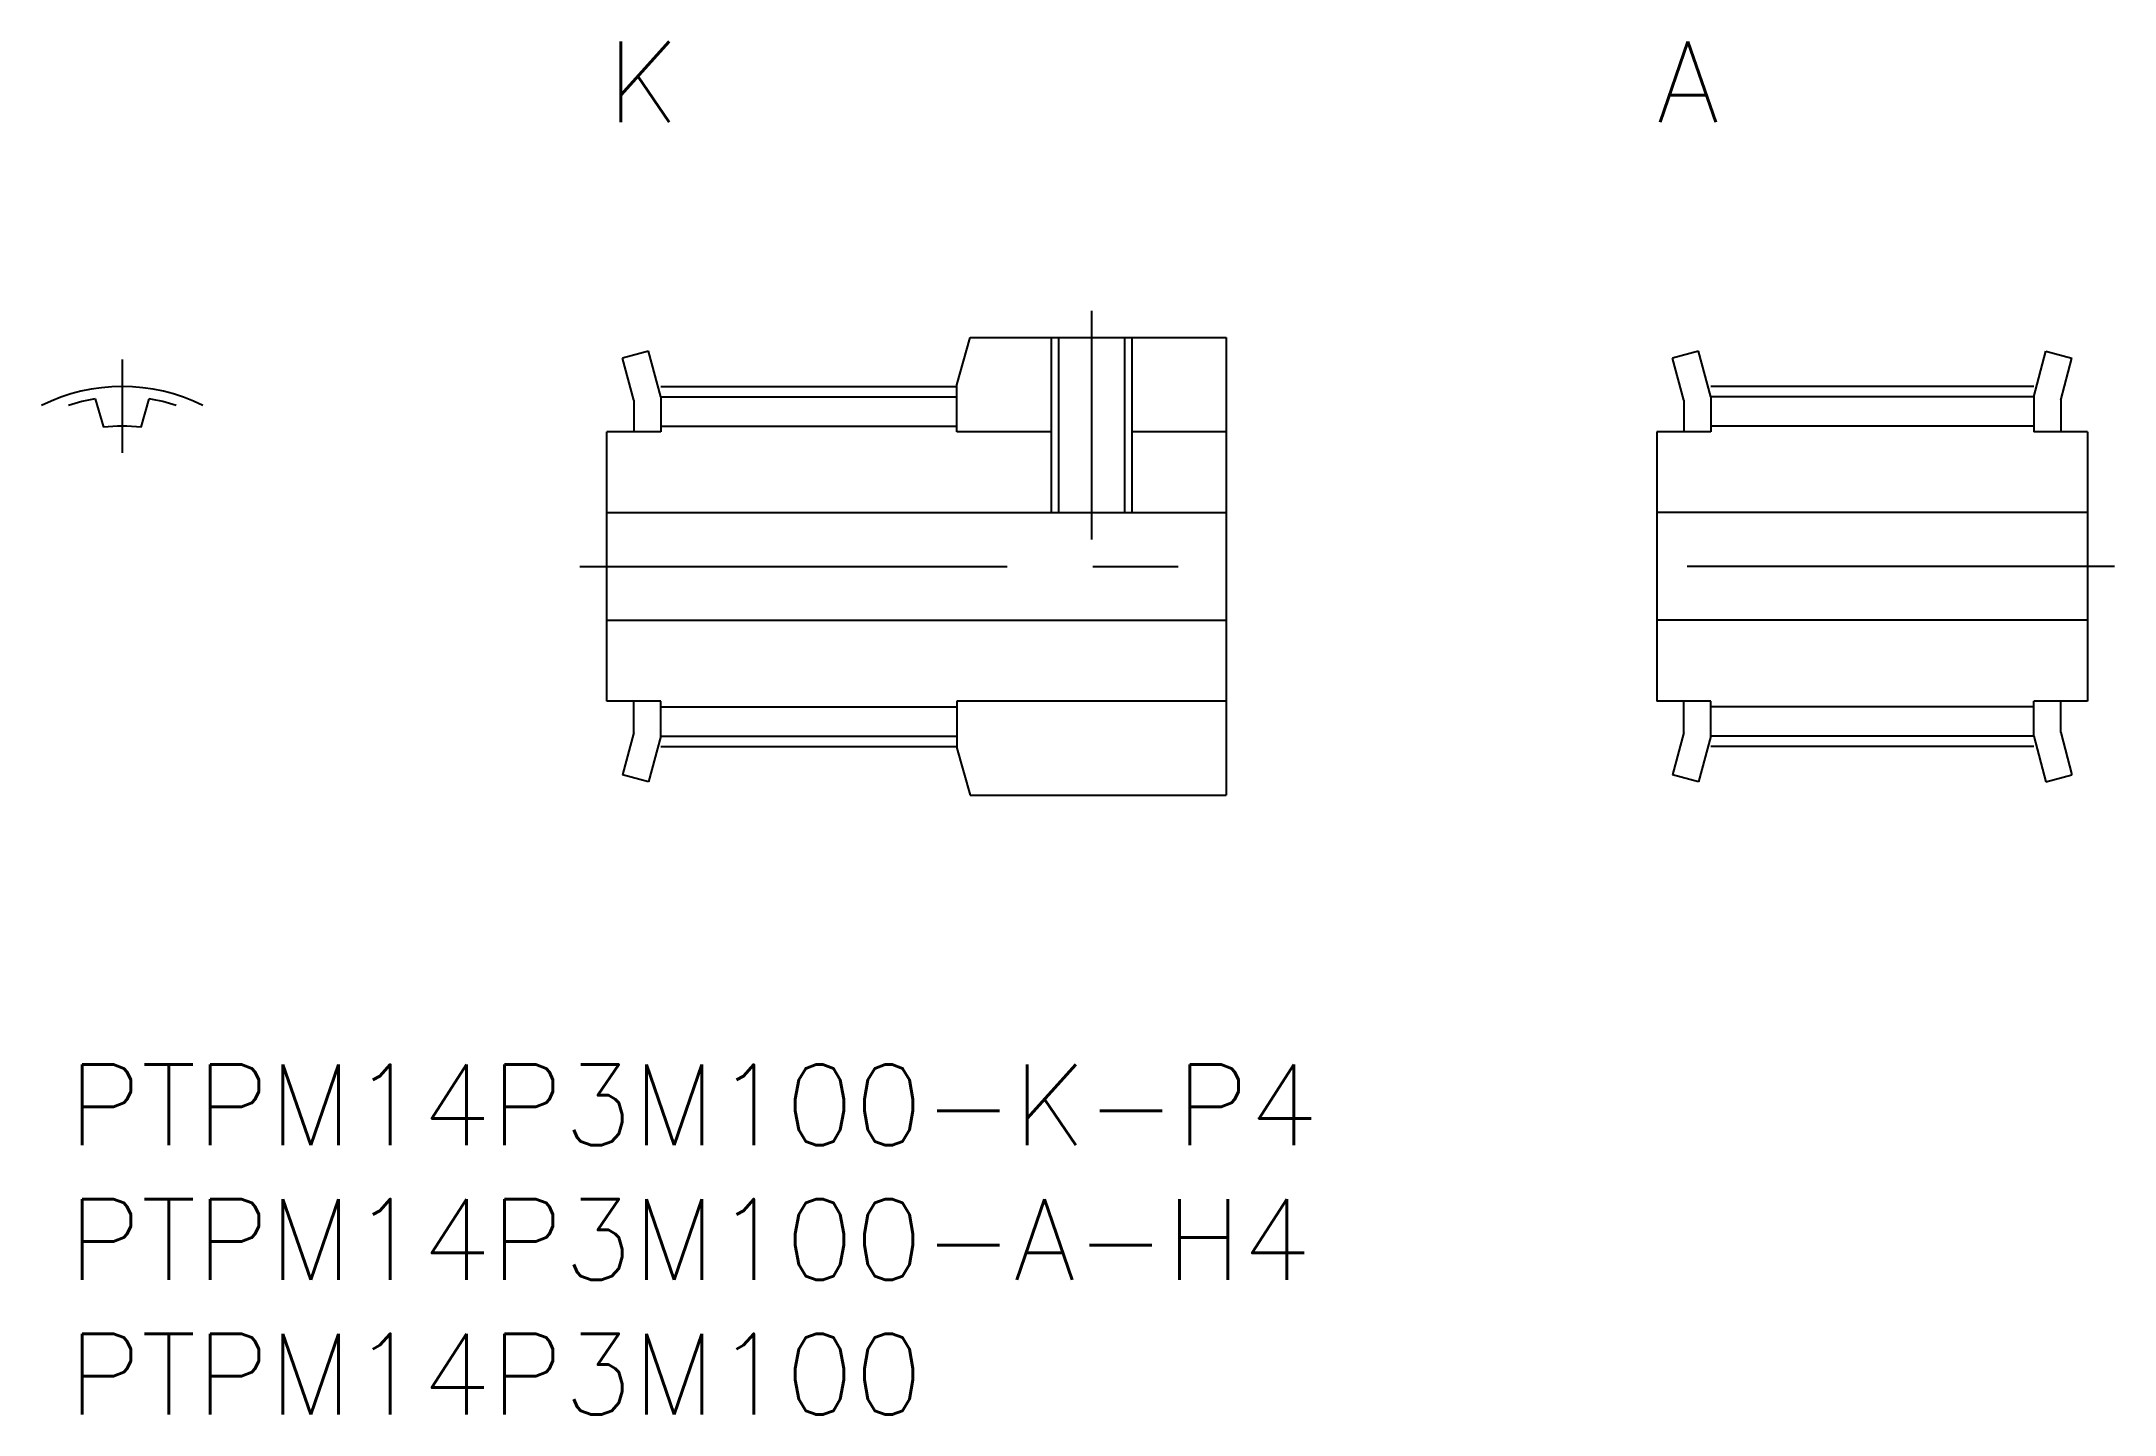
# Model space of a CAD drawing. Extents: x -1 to 76, y -13 to 38.
import ezdxf

# ---------------------------------------------------------------- set-up
doc = ezdxf.new("R2010")
doc.units = 0
doc.header["$LTSCALE"] = 0.5
doc.linetypes.add('CENTER', pattern=[50.8, 31.75, -6.35, 6.35, -6.35])
for name, color, linetype in [('MSM_CENTER', 1, 'CENTER'), ('MSM_CONTINUOUS', 7, 'CONTINUOUS'), ('MSM_NARROW', 5, 'CONTINUOUS'), ('MSM_PART_NUMBER', 7, 'CONTINUOUS')]:
    doc.layers.add(name, color=color, linetype=linetype)
doc.styles.get("Standard").update_dxf_attribs({"font": 'txt.shx', "height": 3, "bigfont": 'bigfont.shx'})

# ---------------------------------------------------------------- blocks, each defined once
blk = doc.blocks.new('*U97')
at = {"layer": 'MSM_PART_NUMBER'}
blk.add_text('PTPM14P3M100-K-P4', height=3, dxfattribs=at).set_placement((0, -3))
blk = doc.blocks.new('*U98')
at = {"layer": 'MSM_PART_NUMBER'}
blk.add_text('PTPM14P3M100-A-H4', height=3, dxfattribs=at).set_placement((0, -8))
blk = doc.blocks.new('*U99')
at = {"layer": 'MSM_PART_NUMBER'}
blk.add_text('PTPM14P3M100', height=3, dxfattribs=at).set_placement((0, -13))
blk = doc.blocks.new('*U100')
at = {"layer": 'MSM_PART_NUMBER'}
blk.add_text('K', height=3, dxfattribs=at).set_placement((20, 35))
blk = doc.blocks.new('*U101')
at = {"layer": 'MSM_PART_NUMBER'}
blk.add_text('A', height=3, dxfattribs=at).set_placement((59, 35))

msp = doc.modelspace()

# ---------------------------------------------------------------- linework, layer by layer
at = {"layer": 'MSM_CENTER'}
for p, q in [((38, 28), (38, 19.5)), ((2, 26.185), (2, 22.715)), ((22, 25.185), (33, 25.185)), ((73, 25.185), (61, 25.185)), ((19, 18.5), (44, 18.5)), ((76, 18.5), (58, 18.5)), ((22, 11.815), (33, 11.815)), ((73, 11.815), (61, 11.815))]:
    msp.add_line(p, q, dxfattribs=at)
msp.add_arc((2, 18.5), 6.685, 63.33547, 116.66453, dxfattribs=at)
at = {"layer": 'MSM_CONTINUOUS'}
for p, q in [((33, 25.25), (33.5, 27)), ((33.5, 27), (43, 27)), ((36.771, 27), (36.771, 20.5)), ((39.23, 27), (39.23, 20.5)), ((43, 27), (43, 10)), ((21.546, 26.5), (20.58, 26.241)), ((21, 24.673), (20.58, 26.241)), ((22, 24.805), (21.546, 26.5)), ((60.546, 26.5), (59.58, 26.241)), ((60, 24.673), (59.58, 26.241)), ((61, 24.805), (60.546, 26.5)), ((73, 24.805), (73.454, 26.5)), ((73.454, 26.5), (74.42, 26.241)), ((74, 24.673), (74.42, 26.241)), ((1, 24.725), (1.302, 23.668)), ((2.698, 23.668), (3, 24.725)), ((21, 24.673), (21, 23.5)), ((22, 24.805), (33, 24.805)), ((22, 24.805), (22, 23.5)), ((33, 23.5), (33, 25.25)), ((60, 24.673), (60, 23.5)), ((61, 24.805), (61, 23.5)), ((73, 24.805), (61, 24.805)), ((73, 24.805), (73, 23.5)), ((74, 24.673), (74, 23.5)), ((20, 13.5), (20, 23.5)), ((22, 23.5), (20, 23.5)), ((22, 23.715), (33, 23.715)), ((36.5, 23.5), (33, 23.5)), ((43, 23.5), (39.5, 23.5)), ((61, 23.5), (59, 23.5)), ((59, 23.5), (59, 13.5)), ((73, 23.715), (61, 23.715)), ((75, 23.5), (73, 23.5)), ((75, 23.5), (75, 13.5)), ((20, 20.5), (43, 20.5)), ((75, 20.5), (59, 20.5)), ((20, 16.5), (43, 16.5)), ((75, 16.5), (59, 16.5)), ((22, 13.5), (20, 13.5)), ((21, 12.327), (21, 13.5)), ((22, 12.195), (22, 13.5)), ((22, 13.285), (33, 13.285)), ((33, 13.5), (33, 11.75)), ((43, 13.5), (33, 13.5)), ((61, 13.5), (59, 13.5)), ((60, 12.327), (60, 13.5)), ((61, 12.195), (61, 13.5)), ((73, 13.285), (61, 13.285)), ((75, 13.5), (73, 13.5)), ((73, 12.195), (73, 13.5)), ((74, 12.327), (74, 13.5)), ((21, 12.327), (20.58, 10.759)), ((60, 12.327), (59.58, 10.759)), ((74, 12.327), (74.42, 10.759)), ((22, 12.195), (21.546, 10.5)), ((22, 12.195), (33, 12.195)), ((33, 11.75), (33.5, 10)), ((61, 12.195), (60.546, 10.5)), ((73, 12.195), (61, 12.195)), ((73, 12.195), (73.454, 10.5)), ((21.546, 10.5), (20.58, 10.759)), ((60.546, 10.5), (59.58, 10.759)), ((73.454, 10.5), (74.42, 10.759)), ((33.5, 10), (43, 10))]:
    msp.add_line(p, q, dxfattribs=at)
for radius, start, end in [(6.305, 99.12589, 108.49419), (6.305, 71.50581, 80.87411), (5.215, 82.31028, 97.68972)]:
    msp.add_arc((2, 18.5), radius, start, end, dxfattribs=at)
at = {"layer": 'MSM_NARROW'}
for p, q in [((36.5, 27), (36.5, 20.5)), ((39.5, 27), (39.5, 20.5))]:
    msp.add_line(p, q, dxfattribs=at)

# ---------------------------------------------------------------- block references
at = {"layer": 'MSM_CONTINUOUS'}
for name in ['*U100', '*U101', '*U97', '*U98', '*U99']:
    msp.add_blockref(name, (0, 0), dxfattribs=at)

doc.saveas('drawing.dxf')
